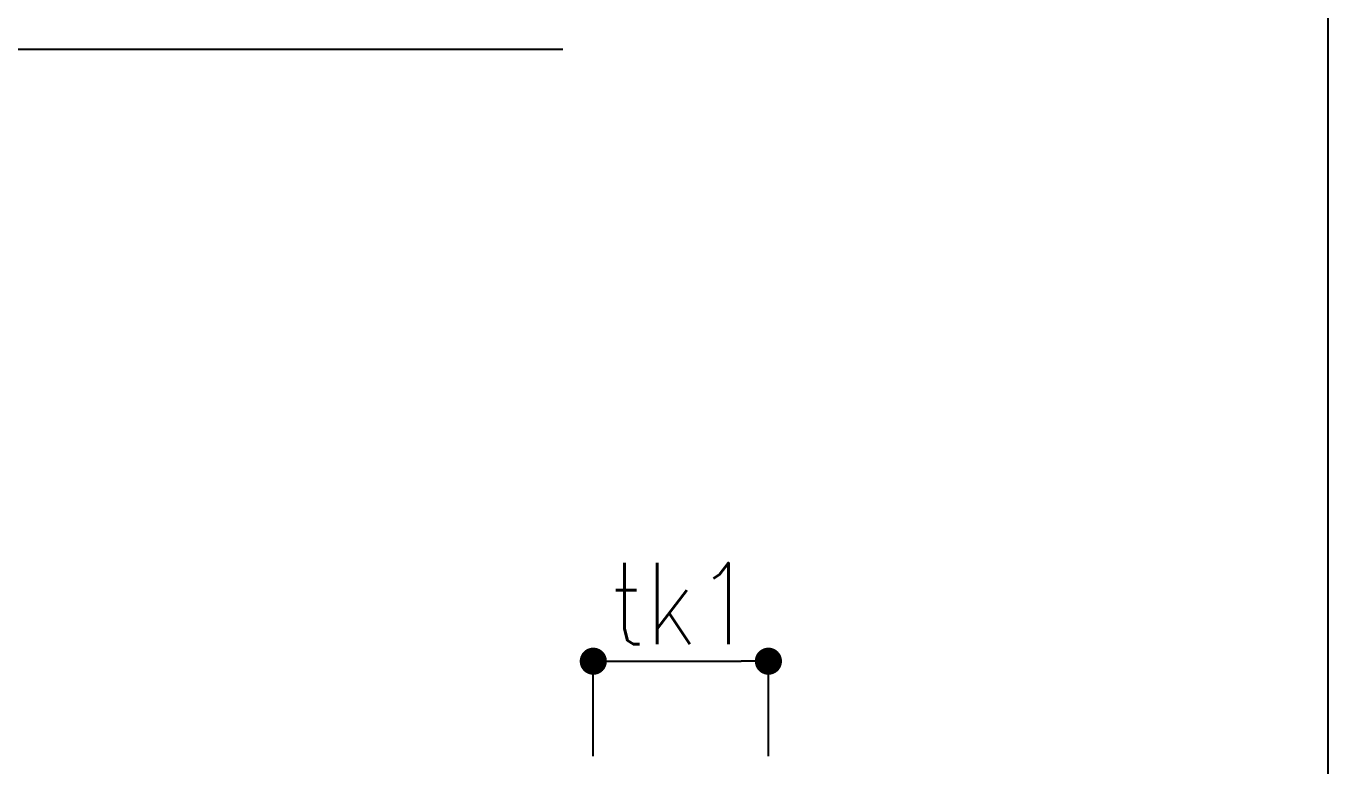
# Model space of a CAD drawing. Extents: x 89504 to 820828, y -104886 to 219894.
# Drawn here: x 814727.8 to 815111.7, y -102872.2 to -102653.8 of the extents above; entities that cross this region are included whole.
import ezdxf

# ---------------------------------------------------------------- set-up
doc = ezdxf.new("R2010")
doc.units = 0
doc.header["$MEASUREMENT"] = 0
doc.linetypes.add('DUMMY', pattern=[0])
doc.layers.get('0').update_dxf_attribs({"color": 3, "linetype": 'CONTINUOUS'})
doc.layers.add('_1-F_ADDL', color=8, linetype='DUMMY', plot=False)
doc.layers.add('寸法', color=4, linetype='CONTINUOUS')
doc.styles.add('DRACAD', font='txt', dxfattribs={"width": 0.85, "bigfont": 'extfont2'})

# ---------------------------------------------------------------- blocks, each defined once
blk = doc.blocks.new('_DOT')
at = {"color": 0, "linetype": 'ByBlock', "lineweight": -2}
blk.add_line((-0.5, 0), (-1, 0), dxfattribs=at)
at = {"color": 0, "linetype": 'ByBlock', "lineweight": -2, "const_width": 0.5}
blk.add_lwpolyline([(-0.25, 0, 1), (0.25, 0, 1)], format="xyb", close=True, dxfattribs=at)

msp = doc.modelspace()

# ---------------------------------------------------------------- linework, layer by layer
at = {"layer": '_1-F_ADDL'}
msp.add_lwpolyline([(813060.29448, -101916.41828), (815111.66776, -101916.41828), (815111.66776, -103301.41828), (813060.29448, -103301.41828)], close=True, dxfattribs=at)
at = {"layer": '寸法'}
for p, q in [((814718.10727, -102660.65252), (814886.10727, -102660.65252)), ((814895.05776, -102869.29396), (814895.05776, -102841.24288)), ((814903.05776, -102841.24288), (814938.68458, -102841.24288)), ((814946.68458, -102869.29396), (814946.68458, -102841.24288))]:
    msp.add_line(p, q, dxfattribs=at)

# ---------------------------------------------------------------- block references
at = {"layer": '寸法', "xscale": 8, "yscale": 8, "zscale": 8, "rotation": 180}
msp.add_blockref('_DOT', (814895.05776, -102841.24288), dxfattribs=at)
at = {"layer": '寸法', "xscale": 8, "yscale": 8, "zscale": 8}
msp.add_blockref('_DOT', (814946.68458, -102841.24288), dxfattribs=at)

# ---------------------------------------------------------------- texts
at = {"layer": '寸法', "style": 'DRACAD', "width": 0.85}
msp.add_text('tk1', height=24, dxfattribs=at).set_placement((814899.91686, -102836.24288))

doc.saveas('drawing.dxf')
